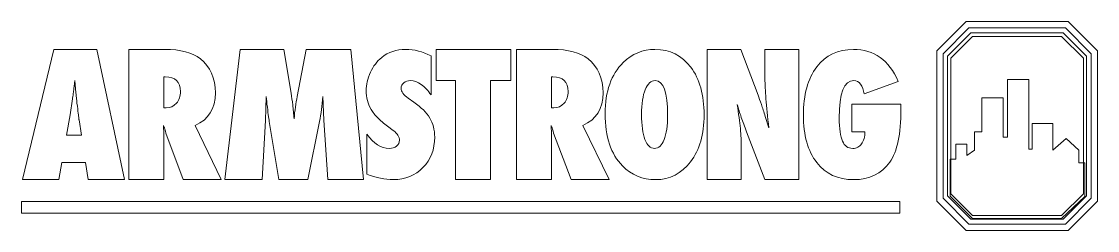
# Model space of a CAD drawing. Header units: inches. Extents: x 119 to 872, y 207 to 353.
import ezdxf

# ---------------------------------------------------------------- set-up
doc = ezdxf.new("R2010")
doc.units = ezdxf.units.IN
doc.header["$MEASUREMENT"] = 0
doc.layers.add('Layer 1', color=7, linetype='Continuous')

# ---------------------------------------------------------------- blocks, each defined once
blk = doc.blocks.new('block 2')
at = {"layer": 'Layer 1', "lineweight": 0}
for points in [[(140.675, -140.947), (133.54, -140.946), (131.482, -143.003), (131.482, -153.497), (133.54, -155.556), (140.675, -155.554), (142.733, -153.497), (142.733, -143.005), (140.675, -140.947)], [(142.283, -153.307), (140.488, -155.108), (133.726, -155.108), (131.931, -153.308), (131.931, -143.193), (133.726, -141.393), (140.488, -141.395), (142.283, -143.194), (142.283, -153.307)], [(140.343, -141.728), (133.872, -141.728), (132.243, -143.361), (132.243, -153.14), (133.872, -154.774), (140.343, -154.774), (141.972, -153.14), (141.972, -143.362), (140.343, -141.728)], [(141.744, -153.003), (140.217, -154.515), (133.983, -154.515), (132.468, -152.996), (132.468, -143.503), (133.983, -141.983), (140.217, -141.983), (141.744, -143.496), (141.744, -153.003)]]:
    blk.add_lwpolyline(points, dxfattribs=at)
blk = doc.blocks.new('block 4')
at = {"layer": 'Layer 1', "lineweight": 0}
for points in [[(74.632, -152.001), (72.089, -152.001), (71.906, -150.81), (70.248, -150.81), (70.047, -152.001), (67.505, -152.001), (69.693, -142.895), (72.702, -142.895), (74.632, -152.001)], [(100.258, -152.001), (97.798, -152.001), (97.798, -145.078), (96.441, -145.078), (96.441, -142.895), (101.668, -142.895), (101.668, -145.078), (100.258, -145.078), (100.258, -152.001)]]:
    blk.add_lwpolyline(points, dxfattribs=at)
for points, knots in [([(81.412, -152.001), (81.412, -152.001), (78.751, -152.001), (78.751, -152.001), (78.751, -152.001), (77.535, -148.756), (77.535, -148.756), (77.523, -148.701), (77.503, -148.628), (77.473, -148.538), (77.444, -148.448), (77.407, -148.34), (77.364, -148.214), (77.364, -148.214), (77.382, -148.815), (77.382, -148.815), (77.382, -148.815), (77.382, -152.001), (77.382, -152.001), (77.382, -152.001), (74.934, -152.001), (74.934, -152.001), (74.934, -152.001), (74.934, -142.895), (74.934, -142.895), (74.934, -142.895), (77.453, -142.895), (77.453, -142.895), (78.562, -142.895), (79.392, -143.114), (79.943, -143.55), (80.643, -144.108), (80.993, -144.902), (80.993, -145.932), (80.993, -147.033), (80.522, -147.794), (79.583, -148.215), (79.583, -148.215), (81.412, -152.001), (81.412, -152.001)], [0, 0, 0, 0, 1, 1, 1, 2, 2, 2, 3, 3, 3, 4, 4, 4, 5, 5, 5, 6, 6, 6, 7, 7, 7, 8, 8, 8, 9, 9, 9, 10, 10, 10, 11, 11, 11, 12, 12, 12, 13, 13, 13, 13]), ([(91.355, -152.001), (91.355, -152.001), (88.861, -152.001), (88.861, -152.001), (88.861, -152.001), (88.596, -147.848), (88.596, -147.848), (88.596, -147.848), (88.516, -146.19), (88.516, -146.19), (88.487, -146.509), (88.454, -146.813), (88.417, -147.102), (88.38, -147.391), (88.335, -147.671), (88.282, -147.942), (88.282, -147.942), (87.475, -152.001), (87.475, -152.001), (87.475, -152.001), (85.428, -152.001), (85.428, -152.001), (85.428, -152.001), (84.767, -147.936), (84.767, -147.936), (84.727, -147.7), (84.674, -147.295), (84.608, -146.721), (84.6, -146.634), (84.582, -146.457), (84.555, -146.19), (84.555, -146.19), (84.496, -147.871), (84.496, -147.871), (84.496, -147.871), (84.277, -152.001), (84.277, -152.001), (84.277, -152.001), (81.658, -152.001), (81.658, -152.001), (81.658, -152.001), (82.72, -142.895), (82.72, -142.895), (82.72, -142.895), (85.782, -142.895), (85.782, -142.895), (85.782, -142.895), (86.295, -145.963), (86.295, -145.963), (86.338, -146.215), (86.376, -146.488), (86.41, -146.783), (86.443, -147.078), (86.474, -147.399), (86.501, -147.745), (86.554, -147.167), (86.626, -146.649), (86.719, -146.193), (86.719, -146.193), (87.359, -142.895), (87.359, -142.895), (87.359, -142.895), (90.47, -142.895), (90.47, -142.895), (90.47, -142.895), (91.355, -152.001), (91.355, -152.001)], [0, 0, 0, 0, 1, 1, 1, 2, 2, 2, 3, 3, 3, 4, 4, 4, 5, 5, 5, 6, 6, 6, 7, 7, 7, 8, 8, 8, 9, 9, 9, 10, 10, 10, 11, 11, 11, 12, 12, 12, 13, 13, 13, 14, 14, 14, 15, 15, 15, 16, 16, 16, 17, 17, 17, 18, 18, 18, 19, 19, 19, 20, 20, 20, 21, 21, 21, 22, 22, 22, 22]), ([(91.589, -151.63), (91.589, -151.63), (91.589, -148.827), (91.589, -148.827), (92.073, -149.488), (92.596, -149.818), (93.159, -149.818), (93.371, -149.818), (93.544, -149.765), (93.677, -149.656), (93.811, -149.548), (93.878, -149.413), (93.878, -149.25), (93.878, -149.015), (93.733, -148.785), (93.442, -148.561), (93.442, -148.561), (93.04, -148.26), (93.04, -148.26), (92.773, -148.066), (92.545, -147.874), (92.356, -147.682), (92.168, -147.491), (92.014, -147.294), (91.896, -147.091), (91.778, -146.888), (91.691, -146.679), (91.636, -146.462), (91.581, -146.246), (91.554, -146.018), (91.554, -145.779), (91.554, -145.37), (91.652, -144.942), (91.849, -144.494), (91.947, -144.285), (92.061, -144.095), (92.191, -143.922), (92.32, -143.75), (92.47, -143.597), (92.639, -143.464), (93.103, -143.085), (93.664, -142.895), (94.321, -142.895), (94.907, -142.895), (95.497, -143.046), (96.091, -143.348), (96.091, -143.348), (96.091, -146.081), (96.091, -146.081), (95.89, -145.77), (95.662, -145.525), (95.406, -145.346), (95.151, -145.168), (94.899, -145.078), (94.651, -145.078), (94.462, -145.078), (94.307, -145.131), (94.185, -145.237), (94.059, -145.339), (93.996, -145.462), (93.996, -145.606), (93.996, -145.841), (94.163, -146.075), (94.498, -146.306), (94.498, -146.306), (94.887, -146.584), (94.887, -146.584), (95.406, -146.945), (95.778, -147.314), (96.002, -147.693), (96.23, -148.072), (96.344, -148.515), (96.344, -149.022), (96.344, -149.886), (96.071, -150.599), (95.524, -151.16), (94.977, -151.721), (94.285, -152.001), (93.448, -152.001), (92.869, -152.001), (92.25, -151.878), (91.589, -151.63)], [0, 0, 0, 0, 1, 1, 1, 2, 2, 2, 3, 3, 3, 4, 4, 4, 5, 5, 5, 6, 6, 6, 7, 7, 7, 8, 8, 8, 9, 9, 9, 10, 10, 10, 11, 11, 11, 12, 12, 12, 13, 13, 13, 14, 14, 14, 15, 15, 15, 16, 16, 16, 17, 17, 17, 18, 18, 18, 19, 19, 19, 20, 20, 20, 21, 21, 21, 22, 22, 22, 23, 23, 23, 24, 24, 24, 25, 25, 25, 26, 26, 26, 27, 27, 27, 27]), ([(108.547, -152.001), (108.547, -152.001), (105.886, -152.001), (105.886, -152.001), (105.886, -152.001), (104.671, -148.756), (104.671, -148.756), (104.659, -148.701), (104.638, -148.628), (104.608, -148.538), (104.579, -148.448), (104.543, -148.34), (104.5, -148.214), (104.5, -148.214), (104.517, -148.815), (104.517, -148.815), (104.517, -148.815), (104.517, -152.001), (104.517, -152.001), (104.517, -152.001), (102.069, -152.001), (102.069, -152.001), (102.069, -152.001), (102.069, -142.895), (102.069, -142.895), (102.069, -142.895), (104.588, -142.895), (104.588, -142.895), (105.697, -142.895), (106.527, -143.114), (107.078, -143.55), (107.778, -144.108), (108.128, -144.902), (108.128, -145.932), (108.128, -147.033), (107.658, -147.794), (106.718, -148.215), (106.718, -148.215), (108.547, -152.001), (108.547, -152.001)], [0, 0, 0, 0, 1, 1, 1, 2, 2, 2, 3, 3, 3, 4, 4, 4, 5, 5, 5, 6, 6, 6, 7, 7, 7, 8, 8, 8, 9, 9, 9, 10, 10, 10, 11, 11, 11, 12, 12, 12, 13, 13, 13, 13]), ([(115.203, -147.48), (115.203, -148.82), (114.886, -149.909), (114.253, -150.748), (113.623, -151.584), (112.803, -152.001), (111.793, -152.001), (110.896, -152.001), (110.127, -151.681), (109.486, -151.038), (108.68, -150.226), (108.277, -149.008), (108.277, -147.383), (108.277, -145.826), (108.698, -144.636), (109.539, -143.812), (110.165, -143.201), (110.906, -142.895), (111.764, -142.895), (112.814, -142.895), (113.649, -143.309), (114.27, -144.137), (114.892, -144.964), (115.203, -146.079), (115.203, -147.48)], [0, 0, 0, 0, 1, 1, 1, 2, 2, 2, 3, 3, 3, 4, 4, 4, 5, 5, 5, 6, 6, 6, 7, 7, 7, 8, 8, 8, 8]), ([(115.424, -152.001), (115.424, -152.001), (115.424, -142.895), (115.424, -142.895), (115.424, -142.895), (117.771, -142.895), (117.771, -142.895), (117.771, -142.895), (118.983, -146.093), (118.983, -146.093), (119.049, -146.282), (119.123, -146.498), (119.207, -146.742), (119.29, -146.986), (119.382, -147.267), (119.483, -147.585), (119.483, -147.585), (119.736, -148.388), (119.736, -148.388), (119.646, -147.597), (119.577, -146.921), (119.53, -146.358), (119.483, -145.796), (119.459, -145.324), (119.459, -144.942), (119.459, -144.942), (119.459, -142.895), (119.459, -142.895), (119.459, -142.895), (121.841, -142.895), (121.841, -142.895), (121.841, -142.895), (121.841, -152.001), (121.841, -152.001), (121.841, -152.001), (119.459, -152.001), (119.459, -152.001), (119.459, -152.001), (118.17, -148.65), (118.17, -148.65), (118.034, -148.293), (117.913, -147.957), (117.804, -147.645), (117.695, -147.332), (117.6, -147.034), (117.519, -146.751), (117.618, -147.392), (117.691, -147.95), (117.737, -148.426), (117.782, -148.902), (117.806, -149.319), (117.806, -149.677), (117.806, -149.677), (117.806, -152.001), (117.806, -152.001), (117.806, -152.001), (115.424, -152.001), (115.424, -152.001)], [0, 0, 0, 0, 1, 1, 1, 2, 2, 2, 3, 3, 3, 4, 4, 4, 5, 5, 5, 6, 6, 6, 7, 7, 7, 8, 8, 8, 9, 9, 9, 10, 10, 10, 11, 11, 11, 12, 12, 12, 13, 13, 13, 14, 14, 14, 15, 15, 15, 16, 16, 16, 17, 17, 17, 18, 18, 18, 19, 19, 19, 19]), ([(125.547, -146.732), (125.547, -146.732), (128.98, -146.732), (128.98, -146.732), (128.98, -146.732), (128.98, -147.098), (128.98, -147.098), (128.98, -148.801), (128.719, -150.027), (128.196, -150.775), (127.625, -151.592), (126.782, -152.001), (125.665, -152.001), (124.567, -152.001), (123.706, -151.603), (123.081, -150.806), (122.459, -150.001), (122.149, -148.896), (122.149, -147.491), (122.149, -146.067), (122.461, -144.945), (123.086, -144.125), (123.712, -143.305), (124.567, -142.895), (125.653, -142.895), (127.092, -142.895), (128.137, -143.642), (128.786, -145.137), (128.786, -145.137), (126.402, -146.01), (126.402, -146.01), (126.367, -145.723), (126.285, -145.496), (126.157, -145.329), (126.03, -145.162), (125.869, -145.078), (125.676, -145.078), (125, -145.078), (124.662, -145.951), (124.662, -147.697), (124.662, -148.439), (124.736, -148.978), (124.886, -149.315), (125.035, -149.651), (125.273, -149.818), (125.6, -149.818), (125.729, -149.818), (125.848, -149.791), (125.954, -149.735), (126.06, -149.679), (126.149, -149.601), (126.222, -149.5), (126.295, -149.399), (126.352, -149.277), (126.393, -149.133), (126.435, -148.988), (126.455, -148.827), (126.455, -148.65), (126.455, -148.65), (125.547, -148.65), (125.547, -148.65), (125.547, -148.65), (125.547, -146.732), (125.547, -146.732)], [0, 0, 0, 0, 1, 1, 1, 2, 2, 2, 3, 3, 3, 4, 4, 4, 5, 5, 5, 6, 6, 6, 7, 7, 7, 8, 8, 8, 9, 9, 9, 10, 10, 10, 11, 11, 11, 12, 12, 12, 13, 13, 13, 14, 14, 14, 15, 15, 15, 16, 16, 16, 17, 17, 17, 18, 18, 18, 19, 19, 19, 20, 20, 20, 21, 21, 21, 21]), ([(71.617, -148.892), (71.617, -148.892), (71.457, -147.831), (71.457, -147.831), (71.453, -147.826), (71.446, -147.773), (71.434, -147.671), (71.426, -147.585), (71.385, -147.243), (71.31, -146.644), (71.302, -146.578), (71.292, -146.486), (71.28, -146.37), (71.269, -146.254), (71.253, -146.108), (71.233, -145.931), (71.233, -145.931), (71.157, -145.069), (71.157, -145.069), (71.149, -145.152), (71.138, -145.245), (71.124, -145.347), (71.11, -145.449), (71.096, -145.561), (71.08, -145.683), (71.052, -145.927), (71.033, -146.096), (71.021, -146.19), (71.009, -146.285), (71.001, -146.342), (70.997, -146.361), (70.997, -146.361), (70.826, -147.465), (70.826, -147.465), (70.826, -147.465), (70.578, -148.892), (70.578, -148.892), (70.578, -148.892), (71.617, -148.892), (71.617, -148.892)], [0, 0, 0, 0, 1, 1, 1, 2, 2, 2, 3, 3, 3, 4, 4, 4, 5, 5, 5, 6, 6, 6, 7, 7, 7, 8, 8, 8, 9, 9, 9, 10, 10, 10, 11, 11, 11, 12, 12, 12, 13, 13, 13, 13]), ([(77.394, -146.984), (77.394, -146.984), (77.559, -146.984), (77.559, -146.984), (77.842, -146.984), (78.078, -146.877), (78.267, -146.66), (78.456, -146.444), (78.55, -146.169), (78.55, -145.834), (78.55, -145.154), (78.194, -144.813), (77.482, -144.813), (77.482, -144.813), (77.394, -144.813), (77.394, -144.813), (77.394, -144.813), (77.394, -146.984), (77.394, -146.984)], [0, 0, 0, 0, 1, 1, 1, 2, 2, 2, 3, 3, 3, 4, 4, 4, 5, 5, 5, 6, 6, 6, 6]), ([(104.529, -146.984), (104.529, -146.984), (104.694, -146.984), (104.694, -146.984), (104.977, -146.984), (105.213, -146.877), (105.402, -146.66), (105.591, -146.444), (105.685, -146.169), (105.685, -145.834), (105.685, -145.154), (105.329, -144.813), (104.618, -144.813), (104.618, -144.813), (104.529, -144.813), (104.529, -144.813), (104.529, -144.813), (104.529, -146.984), (104.529, -146.984)], [0, 0, 0, 0, 1, 1, 1, 2, 2, 2, 3, 3, 3, 4, 4, 4, 5, 5, 5, 6, 6, 6, 6]), ([(112.648, -147.5), (112.648, -145.885), (112.357, -145.078), (111.775, -145.078), (111.484, -145.078), (111.252, -145.29), (111.079, -145.714), (110.91, -146.107), (110.825, -146.685), (110.825, -147.448), (110.825, -148.2), (110.905, -148.783), (111.064, -149.197), (111.224, -149.612), (111.445, -149.818), (111.728, -149.818), (112.019, -149.818), (112.243, -149.614), (112.4, -149.206), (112.566, -148.797), (112.648, -148.229), (112.648, -147.5)], [0, 0, 0, 0, 1, 1, 1, 2, 2, 2, 3, 3, 3, 4, 4, 4, 5, 5, 5, 6, 6, 6, 7, 7, 7, 7])]:
    blk.add_open_spline(points, degree=3, knots=knots, dxfattribs=at)
blk = doc.blocks.new('block 3')
at = {"layer": 'Layer 1', "lineweight": 0}
blk.add_lwpolyline([(128.894, -154.343), (67.427, -154.343), (67.427, -153.538), (128.894, -153.538), (128.894, -154.343)], dxfattribs=at)
at = {"layer": 'Layer 1'}
blk.add_blockref('block 4', (0, 0), dxfattribs=at)

msp = doc.modelspace()

# ---------------------------------------------------------------- linework, layer by layer
at = {"layer": 'Layer 1', "lineweight": 0}
msp.add_lwpolyline([(859.05, 254.27), (859.05, 262.98), (850.14, 271.25), (840.83, 262.98), (840.83, 281.68), (826.35, 281.68), (826.35, 263.69), (824.02, 263.69), (824.02, 312.38), (809, 312.38), (809, 272.26), (805.95, 272.26), (805.95, 299.66), (791.11, 299.66), (791.11, 275.98), (785.92, 275.98), (785.92, 262.98), (780.73, 259.44), (780.73, 267.18), (772.85, 267.18), (772.85, 256.88), (768.92, 256.88), (768.92, 230.81), (784.54, 215.39), (846.98, 215.39), (863.2, 230.72), (863.2, 254.27), (859.05, 254.27)], dxfattribs=at)

# ---------------------------------------------------------------- block references
at = {"layer": 'Layer 1', "xscale": 10, "yscale": 10, "zscale": 10}
for name in ['block 2', 'block 3']:
    msp.add_blockref(name, (-555.26, 1762.48), dxfattribs=at)

doc.saveas('drawing.dxf')
